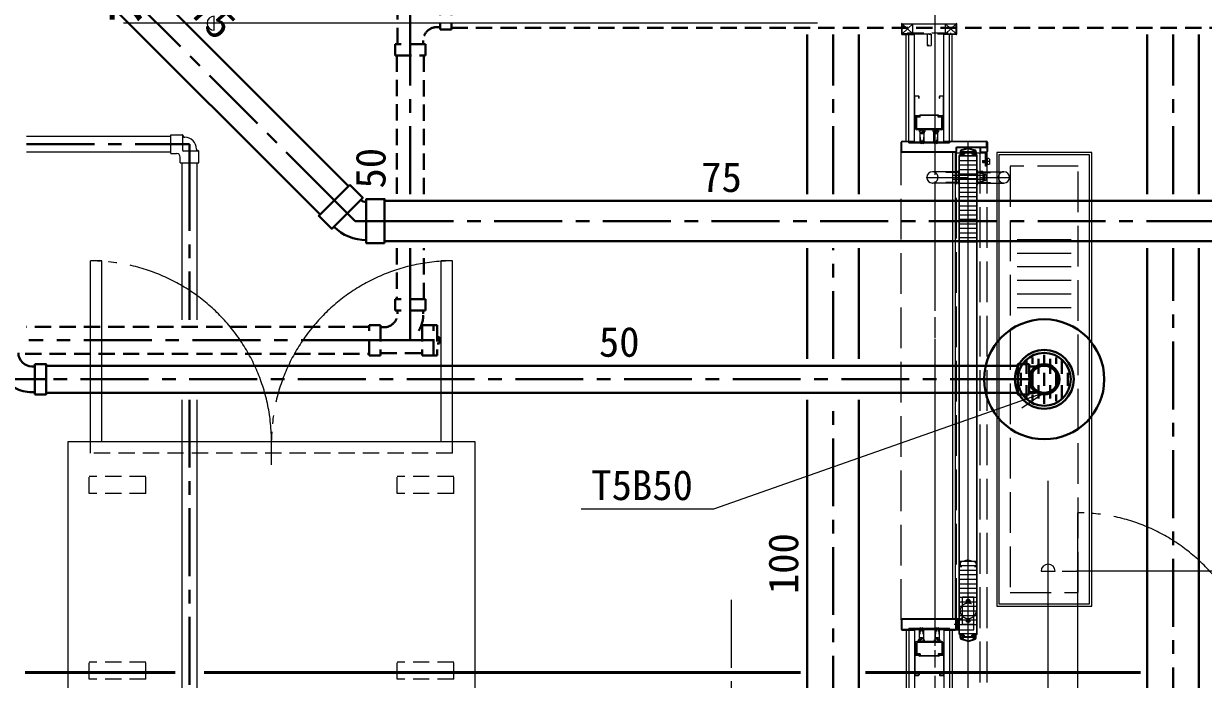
# Model space of a CAD drawing. Units: millimetres at full size, sheet at 1:30. Extents: x -16828 to 149130, y 47892 to 100313.
# Drawn here: x 13972 to 16578, y 60301 to 61750 of the extents above; entities that cross this region are included whole.
import ezdxf
from ezdxf.enums import TextEntityAlignment as Align

# ---------------------------------------------------------------- set-up
doc = ezdxf.new("R2010")
doc.units = ezdxf.units.MM
doc.header["$LTSCALE"] = 30
for name, pattern in [('CHAIN1', [8, 5, -1, 1, -1]), ('CHAIN2', [12, 9, -1, 1, -1]), ('DASHED1', [1.8, 1.2, -0.6]), ('DASHED3', [4, 3, -1]), ('DOUBLE_CHAIN1', [8.8, 5, -1, 0.6, -0.6, 0.6, -1]), ('LONG_DOUBLE_CHAIN', [21.8, 18, -1, 0.6, -0.6, 0.6, -1])]:
    doc.linetypes.add(name, pattern=pattern)
for name, color, linetype, lineweight in [('2-2_間仕切り芯', 7, 'DOUBLE_CHAIN1', 15), ('2-3_間仕切り', 7, 'Continuous', 15), ('2-A_建具', 7, 'Continuous', 15), ('2-B_金物', 7, 'Continuous', 15), ('3-0_AIHO08-壁芯', 7, 'CHAIN2', 15), ('3-5_AIHO31-厨房機器中心線', 7, 'CHAIN2', 15), ('3-6_AIHO33-厨房機器隠れ線', 7, 'DASHED1', 15), ('3-9_AIHO32-厨房機器補助線', 7, 'LONG_DOUBLE_CHAIN', 15), ('3-A_AIHO34-移動式板金', 7, 'Continuous', 15), ('3-B_AIHO37-移動式板金隠れ線', 7, 'DASHED1', 15), ('4-3_AIHO15-壁開口寸法・コメント', 7, 'Continuous', 15), ('9-6_無題7', 7, 'Continuous', 15), ('9-9_配管－汚水１：硬質塩ビ管（ＤＶ）', 2, 'Continuous', 30), ('9-A_配管－給水３：ＶＬＰ(ＶＤ)', 5, 'Continuous', 40), ('9-B_配管－給湯１２：ＨＴＬＰ（ＵＸ）', 3, 'Continuous', 20)]:
    doc.layers.add(name, color=color, linetype=linetype, lineweight=lineweight)
doc.styles.add('ＭＳ ゴシック', font='')
doc.styles.get('ＭＳ ゴシック').set_extended_font_data('MS Gothic')

# ---------------------------------------------------------------- blocks, each defined once
blk = doc.blocks.new('グループ部品-1')
at = {"layer": '4-3_AIHO15-壁開口寸法・コメント'}
for p, q in [((14393.19, 63536.49), (14393.19, 63505.24)), ((14393.19, 63489.61), (14393.19, 63458.36))]:
    blk.add_line(p, q, dxfattribs=at)
blk.add_arc((14393.19, 63520.86), 15.62, 270, 90, dxfattribs=at)
blk = doc.blocks.new('グループ部品-2')
at = {"layer": '4-3_AIHO15-壁開口寸法・コメント'}
for p, q in [((14393.19, 61782.11), (14393.19, 61813.36)), ((14393.19, 61735.24), (14393.19, 61766.49))]:
    blk.add_line(p, q, dxfattribs=at)
blk.add_arc((14393.19, 61750.86), 15.62, 90, 270, dxfattribs=at)
blk = doc.blocks.new('グループ部品-3')
at = {"layer": '4-3_AIHO15-壁開口寸法・コメント'}
for p, q in [((15725.96, 63520.86), (14193.19, 63520.86)), ((14393.19, 63458.36), (14393.19, 61813.36)), ((15725.96, 61750.86), (14193.19, 61750.86))]:
    blk.add_line(p, q, dxfattribs=at)
for name in ['グループ部品-1', 'グループ部品-2']:
    blk.add_blockref(name, (0, 0), dxfattribs=at)
at = {"layer": '4-3_AIHO15-壁開口寸法・コメント', "style": 'ＭＳ ゴシック', "width": 1.15}
blk.add_text('有効開口W1770×H1910', height=113.2, rotation=90, dxfattribs=at).set_placement((14306.35, 61747.83), align=Align.BOTTOM_LEFT)
blk = doc.blocks.new('グループ部品-5')
at = {"layer": '4-3_AIHO15-壁開口寸法・コメント'}
for p, q in [((16219.33, 60540.17), (16250.58, 60540.17)), ((16266.21, 60540.17), (16297.46, 60540.17))]:
    blk.add_line(p, q, dxfattribs=at)
blk.add_arc((16234.96, 60540.17), 15.62, 0, 180, dxfattribs=at)
blk = doc.blocks.new('グループ部品-6')
at = {"layer": '4-3_AIHO15-壁開口寸法・コメント'}
for p, q in [((16234.96, 59669.36), (16234.96, 60740.17)), ((21462.46, 60540.17), (16297.46, 60540.17))]:
    blk.add_line(p, q, dxfattribs=at)
blk.add_blockref('グループ部品-5', (0, 0), dxfattribs=at)

msp = doc.modelspace()

# ---------------------------------------------------------------- linework, layer by layer
at = {"layer": '2-2_間仕切り芯'}
for p, q in [((15984.96, 64749.43), (15984.96, 55245.89)), ((15534.96, 60477.31), (15534.96, 58179.34))]:
    msp.add_line(p, q, dxfattribs=at)
at = {"layer": '2-3_間仕切り'}
for p, q in [((15921.46, 61490.36), (15921.46, 61725.86)), ((15927.46, 61490.36), (15927.46, 61725.86)), ((15939.96, 61490.36), (15939.96, 61725.86)), ((16004.96, 61490.36), (16004.96, 61725.86)), ((16017.46, 61490.36), (16017.46, 61725.86)), ((16023.46, 61490.36), (16023.46, 61725.86)), ((15921.46, 60410.36), (15921.46, 59970.86)), ((15927.46, 60410.36), (15927.46, 59958.36)), ((15939.96, 60410.36), (15939.96, 59453.36)), ((16004.96, 60410.36), (16004.96, 59485.36)), ((16017.46, 60410.36), (16017.46, 59485.36)), ((16023.46, 60410.36), (16023.46, 59485.36))]:
    msp.add_line(p, q, dxfattribs=at)
at = {"layer": '2-A_建具'}
for p, q in [((15911.46, 61749.36), (15911.46, 61727.36)), ((15920.3, 61739.29), (15912.54, 61741.6)), ((15936.46, 61727.36), (15912.96, 61727.36)), ((15912.96, 61725.86), (15939.96, 61725.86)), ((15920.3, 61739.29), (15914.25, 61745.02)), ((15936.46, 61725.86), (15936.46, 61727.36)), ((15967.96, 61726.66), (15967.96, 61701.55)), ((15976.96, 61726.63), (15976.96, 61701.55)), ((16031.96, 61725.86), (16004.96, 61725.86)), ((16008.46, 61727.36), (16031.96, 61727.36)), ((16008.46, 61725.86), (16008.46, 61727.36)), ((16031.96, 61727.36), (16031.96, 61749.36)), ((16033.46, 61727.36), (16033.46, 61749.36)), ((15939.96, 61546.56), (15939.96, 61589.16)), ((15940.76, 61546.16), (15940.76, 61589.56)), ((15949.16, 61589.56), (15940.76, 61589.56)), ((15941.16, 61590.36), (15948.76, 61590.36)), ((15949.16, 61585.36), (15949.16, 61589.56)), ((15949.16, 61585.36), (15949.96, 61585.36)), ((15949.96, 61585.36), (15949.96, 61589.16)), ((15994.96, 61585.36), (15994.96, 61589.16)), ((15994.96, 61585.36), (15995.76, 61585.36)), ((16004.16, 61589.56), (15995.76, 61589.56)), ((15995.76, 61585.36), (15995.76, 61589.56)), ((15996.16, 61590.36), (16003.76, 61590.36)), ((16004.16, 61546.16), (16004.16, 61589.56)), ((16004.96, 61546.56), (16004.96, 61589.16)), ((15949.63, 61546.16), (15940.76, 61546.16)), ((15941.16, 61545.36), (15952.46, 61545.36)), ((15942.46, 61517.76), (15942.46, 61542.96)), ((15944.76, 61517.66), (15944.76, 61543.06)), ((15952.46, 61543.06), (15944.76, 61543.06)), ((15949.63, 61546.16), (15951.63, 61548.16)), ((15950.31, 61545.71), (15951.96, 61547.36)), ((15993.29, 61548.16), (15951.63, 61548.16)), ((15992.96, 61547.36), (15951.96, 61547.36)), ((15952.46, 61543.06), (15952.46, 61545.36)), ((15992.46, 61545.36), (16003.76, 61545.36)), ((15992.46, 61543.06), (15992.46, 61545.36)), ((16000.16, 61543.06), (15992.46, 61543.06)), ((15992.96, 61547.36), (15994.61, 61545.71)), ((15993.29, 61548.16), (15995.29, 61546.16)), ((16004.16, 61546.16), (15995.29, 61546.16)), ((16000.16, 61517.66), (16000.16, 61543.06)), ((16002.46, 61517.76), (16002.46, 61542.96)), ((16000.16, 61517.66), (15944.76, 61517.66)), ((16000.06, 61515.36), (15944.86, 61515.36)), ((15912.86, 61490.36), (15938.96, 61490.36)), ((15930.46, 61488.76), (15930.46, 61490.36)), ((15952.46, 61486.86), (15952.46, 61510.86)), ((15953.46, 61485.71), (15953.46, 61499.56)), ((15959.83, 61514.33), (15953.49, 61507.99)), ((15954.96, 61485.37), (15954.96, 61493.12)), ((15961.24, 61512.91), (15955.09, 61506.77)), ((15958.96, 61488.35), (15958.96, 61493.12)), ((15960.46, 61488.02), (15960.46, 61499.56)), ((15961.46, 61486.86), (15961.46, 61510.86)), ((15982.46, 61486.86), (15982.46, 61510.86)), ((15983.46, 61485.71), (15983.46, 61499.56)), ((15989.83, 61514.33), (15983.49, 61507.99)), ((15984.96, 61485.37), (15984.96, 61493.12)), ((15991.24, 61512.91), (15985.09, 61506.77)), ((15988.96, 61488.35), (15988.96, 61493.12)), ((15990.46, 61488.02), (15990.46, 61499.56)), ((15991.46, 61486.86), (15991.46, 61510.86)), ((16005.96, 61490.36), (16099.06, 61490.36)), ((16014.46, 61490.36), (16014.46, 61488.76)), ((16058.46, 60241.45), (16058.46, 61490.36)), ((15910.46, 61467.76), (15910.46, 61487.96)), ((15930.46, 61488.76), (15912.06, 61488.76)), ((15912.06, 61466.96), (15912.06, 61488.76)), ((16030.86, 61466.96), (15912.06, 61466.96)), ((16030.06, 61465.36), (15912.86, 61465.36)), ((15927.46, 61486.46), (15927.46, 61488.76)), ((16099.86, 61488.76), (16014.46, 61488.76)), ((16017.46, 61488.76), (16017.46, 61486.46)), ((16024.46, 60435.36), (16024.46, 61465.36)), ((16030.46, 60435.36), (16030.46, 61465.36)), ((16030.86, 61474.56), (16030.86, 61466.96)), ((16097.46, 61475.36), (16032.46, 61475.36)), ((16032.46, 61475.36), (16032.46, 61467.76)), ((16098.26, 61476.96), (16033.26, 61476.96)), ((16040.46, 61466.58), (16040.46, 61460.36)), ((16041.66, 61464.36), (16041.66, 61461.56)), ((16041.96, 61467.86), (16048.46, 61467.86)), ((16041.96, 61466.36), (16044.46, 61466.36)), ((16057.92, 61475.29), (16044.1, 61471.39)), ((16044.46, 61461.71), (16044.46, 61464.86)), ((16057.92, 61473.73), (16044.51, 61469.94)), ((16045.71, 61463.66), (16045.71, 61462.36)), ((16046.21, 61464.16), (16048.71, 61464.16)), ((16048.46, 61467.86), (16048.46, 61466.86)), ((16068.46, 61466.86), (16048.46, 61466.86)), ((16048.71, 61465.36), (16048.71, 61464.16)), ((16050.71, 61465.36), (16050.71, 61461.86)), ((16066.21, 61465.36), (16050.71, 61465.36)), ((16059, 61475.29), (16072.82, 61471.39)), ((16059, 61473.73), (16072.41, 61469.94)), ((16066.21, 61465.36), (16066.21, 61461.86)), ((16072.46, 61465.36), (16068.21, 61465.36)), ((16068.21, 61465.36), (16068.21, 61464.16)), ((16070.71, 61464.16), (16068.21, 61464.16)), ((16074.96, 61467.86), (16068.46, 61467.86)), ((16068.46, 61467.86), (16068.46, 61466.86)), ((16071.21, 61463.66), (16071.21, 61462.36)), ((16074.96, 61466.36), (16072.46, 61466.36)), ((16072.46, 61466.36), (16072.46, 61465.36)), ((16072.46, 61461.71), (16072.46, 61464.86)), ((16075.26, 61464.36), (16075.26, 61461.56)), ((16076.46, 61466.58), (16076.46, 61460.36)), ((16084.46, 61475.36), (16084.46, 61467.76)), ((16086.06, 61475.36), (16086.06, 61466.96)), ((16086.06, 61466.96), (16099.86, 61466.96)), ((16086.86, 61465.36), (16099.06, 61465.36)), ((16098.26, 61487.76), (16098.26, 61476.96)), ((16099.86, 61487.76), (16098.26, 61487.76)), ((16099.86, 61488.76), (16099.86, 61466.96)), ((16101.46, 61487.96), (16101.46, 61467.76)), ((16038.46, 60401.66), (16038.46, 61459.06)), ((16039.06, 61459.36), (16045.96, 61459.36)), ((16039.06, 60401.36), (16039.06, 61459.36)), ((16039.06, 61457.86), (16077.86, 61457.86)), ((16039.06, 61447.86), (16077.86, 61447.86)), ((16039.06, 61437.86), (16077.86, 61437.86)), ((16039.21, 61458.86), (16039.21, 61458.36)), ((16039.36, 61459.96), (16045.96, 61459.96)), ((16040.46, 61460.36), (16044.46, 61460.36)), ((16041.66, 61461.56), (16044.46, 61461.56)), ((16044.21, 61459.36), (16044.21, 61458.86)), ((16044.21, 61458.86), (16046.96, 61458.86)), ((16044.46, 61461.56), (16044.46, 61460.36)), ((16045.3, 61460.72), (16046.96, 61460.36)), ((16045.46, 61461.71), (16047.57, 61461.25)), ((16045.96, 61459.96), (16045.96, 61459.36)), ((16046.21, 61461.86), (16050.71, 61461.86)), ((16046.96, 61460.36), (16046.96, 61458.86)), ((16047.96, 61460.76), (16047.96, 61458.86)), ((16047.96, 61458.86), (16068.96, 61458.86)), ((16070.71, 61461.86), (16066.21, 61461.86)), ((16068.96, 61460.76), (16068.96, 61458.86)), ((16071.46, 61461.71), (16069.35, 61461.25)), ((16071.62, 61460.72), (16069.96, 61460.36)), ((16069.96, 61460.36), (16069.96, 61458.86)), ((16070.96, 61459.96), (16070.96, 61459.36)), ((16070.96, 61459.96), (16077.56, 61459.96)), ((16070.96, 61459.36), (16077.86, 61459.36)), ((16072.46, 61461.56), (16072.46, 61460.36)), ((16075.26, 61461.56), (16072.46, 61461.56)), ((16076.46, 61460.36), (16072.46, 61460.36)), ((16077.71, 61458.86), (16077.71, 61458.36)), ((16077.86, 60401.36), (16077.86, 61459.36)), ((16078.46, 60401.66), (16078.46, 61459.06)), ((16036.96, 61422.86), (15979.46, 61422.86)), ((16036.96, 61395.36), (16036.96, 61425.36)), ((16038.46, 61425.36), (16036.96, 61425.36)), ((16038.46, 61395.36), (16038.46, 61425.36)), ((16039.06, 61427.86), (16077.86, 61427.86)), ((16039.06, 61417.86), (16077.86, 61417.86)), ((16078.46, 61425.36), (16079.96, 61425.36)), ((16078.46, 61395.36), (16078.46, 61425.36)), ((16079.96, 61395.36), (16079.96, 61425.36)), ((16079.96, 61422.86), (16137.46, 61422.86)), ((16036.96, 61397.86), (15979.46, 61397.86)), ((16038.46, 61395.36), (16036.96, 61395.36)), ((16039.06, 61407.86), (16077.86, 61407.86)), ((16039.06, 61397.86), (16077.86, 61397.86)), ((16039.06, 61387.86), (16077.86, 61387.86)), ((16078.46, 61395.36), (16079.96, 61395.36)), ((16079.96, 61397.86), (16137.46, 61397.86)), ((16039.06, 61377.86), (16077.86, 61377.86)), ((16039.06, 61367.86), (16077.86, 61367.86)), ((16039.06, 61357.86), (16077.86, 61357.86)), ((16039.06, 61347.86), (16077.86, 61347.86)), ((16039.06, 61337.86), (16077.86, 61337.86)), ((16039.06, 61327.86), (16077.86, 61327.86)), ((16039.06, 61317.86), (16077.86, 61317.86)), ((16039.06, 61307.86), (16077.86, 61307.86)), ((16039.06, 61297.86), (16077.86, 61297.86)), ((16039.06, 61287.86), (16077.86, 61287.86)), ((16039.06, 61277.86), (16077.86, 61277.86)), ((16039.06, 61267.86), (16077.86, 61267.86)), ((16039.06, 60562.86), (16077.86, 60562.86)), ((16039.06, 60552.86), (16077.86, 60552.86)), ((16039.06, 60542.86), (16077.86, 60542.86)), ((16039.06, 60532.86), (16077.86, 60532.86)), ((16039.06, 60522.86), (16077.86, 60522.86)), ((16039.06, 60512.86), (16077.86, 60512.86)), ((16039.06, 60502.86), (16077.86, 60502.86)), ((16039.06, 60492.86), (16077.86, 60492.86)), ((16039.06, 60482.86), (16077.86, 60482.86)), ((16039.06, 60472.86), (16077.86, 60472.86)), ((16032.46, 60436.96), (16032.46, 60466.36)), ((16038.46, 60436.96), (16038.46, 60466.36)), ((16039.06, 60462.86), (16077.86, 60462.86)), ((16039.06, 60452.86), (16077.86, 60452.86)), ((16078.46, 60436.96), (16078.46, 60466.36)), ((15910.46, 60432.96), (15910.46, 60412.76)), ((16030.86, 60433.76), (15912.06, 60433.76)), ((15912.06, 60433.76), (15912.06, 60411.96)), ((16030.06, 60435.36), (15912.86, 60435.36)), ((16030.86, 60411.96), (16030.86, 60433.76)), ((16032.46, 60410.36), (16032.46, 60435.36)), ((16038.46, 60435.36), (16032.46, 60435.36)), ((16032.46, 60412.76), (16032.46, 60432.96)), ((16035.66, 60410.36), (16035.66, 60435.36)), ((16039.06, 60442.86), (16077.86, 60442.86)), ((16039.06, 60432.86), (16077.86, 60432.86)), ((16039.06, 60422.86), (16077.86, 60422.86)), ((15930.46, 60411.96), (15912.06, 60411.96)), ((15912.86, 60410.36), (15939.96, 60410.36)), ((15927.46, 60414.26), (15927.46, 60411.96)), ((15930.46, 60411.96), (15930.46, 60410.36)), ((15950.46, 60413.86), (15950.46, 60389.86)), ((15951.46, 60412.71), (15951.46, 60401.16)), ((15952.96, 60412.37), (15952.96, 60407.6)), ((15956.96, 60415.35), (15956.96, 60407.6)), ((15958.46, 60415.02), (15958.46, 60401.16)), ((15959.46, 60413.86), (15959.46, 60389.86)), ((15985.46, 60413.86), (15985.46, 60389.86)), ((15986.46, 60415.02), (15986.46, 60401.16)), ((15987.96, 60415.35), (15987.96, 60407.6)), ((15991.96, 60412.37), (15991.96, 60407.6)), ((15993.46, 60412.71), (15993.46, 60401.16)), ((15994.46, 60413.86), (15994.46, 60389.86)), ((16005.96, 60410.36), (16030.06, 60410.36)), ((16014.46, 60410.36), (16014.46, 60411.96)), ((16030.86, 60411.96), (16014.46, 60411.96)), ((16017.46, 60411.96), (16017.46, 60414.26)), ((16038.46, 60410.36), (16032.46, 60410.36)), ((16039.06, 60402.86), (16077.86, 60402.86)), ((16039.06, 60401.36), (16045.96, 60401.36)), ((16039.21, 60401.86), (16039.21, 60402.36)), ((16039.36, 60400.76), (16045.96, 60400.76)), ((16040.46, 60400.36), (16044.46, 60400.36)), ((16040.46, 60394.15), (16040.46, 60400.36)), ((16041.66, 60399.16), (16044.46, 60399.16)), ((16041.66, 60396.36), (16041.66, 60399.16)), ((16044.46, 60399.16), (16044.46, 60400.36)), ((16044.46, 60399.01), (16044.46, 60395.86)), ((16044.46, 60395.36), (16048.71, 60395.36)), ((16044.46, 60394.36), (16044.46, 60395.36)), ((16045.3, 60400), (16046.96, 60400.36)), ((16045.46, 60399.01), (16047.57, 60399.47)), ((16045.71, 60397.06), (16045.71, 60398.36)), ((16045.96, 60400.76), (16045.96, 60401.36)), ((16046.21, 60398.86), (16050.71, 60398.86)), ((16046.21, 60396.56), (16048.71, 60396.56)), ((16046.96, 60400.36), (16046.96, 60401.86)), ((16047.96, 60399.96), (16047.96, 60401.86)), ((16068.96, 60401.86), (16047.96, 60401.86)), ((16048.71, 60395.36), (16048.71, 60396.56)), ((16050.71, 60395.36), (16050.71, 60398.86)), ((16066.21, 60395.36), (16050.71, 60395.36)), ((16066.21, 60395.36), (16066.21, 60398.86)), ((16070.71, 60398.86), (16066.21, 60398.86)), ((16068.21, 60395.36), (16068.21, 60396.56)), ((16070.71, 60396.56), (16068.21, 60396.56)), ((16072.46, 60395.36), (16068.21, 60395.36)), ((16068.96, 60399.96), (16068.96, 60401.86)), ((16071.46, 60399.01), (16069.35, 60399.47)), ((16072.71, 60401.86), (16069.96, 60401.86)), ((16069.96, 60400.36), (16069.96, 60401.86)), ((16071.62, 60400), (16069.96, 60400.36)), ((16070.96, 60400.76), (16077.56, 60400.76)), ((16071.21, 60397.06), (16071.21, 60398.36)), ((16076.46, 60400.36), (16072.46, 60400.36)), ((16072.46, 60399.16), (16072.46, 60400.36)), ((16075.26, 60399.16), (16072.46, 60399.16)), ((16072.46, 60399.01), (16072.46, 60395.86)), ((16072.46, 60394.36), (16072.46, 60395.36)), ((16072.71, 60401.36), (16072.71, 60401.86)), ((16075.26, 60396.36), (16075.26, 60399.16)), ((16076.46, 60394.15), (16076.46, 60400.36)), ((16077.71, 60401.86), (16077.71, 60402.36)), ((15942.46, 60382.96), (15942.46, 60357.76)), ((15944.76, 60383.06), (15944.76, 60357.66)), ((16000.16, 60383.06), (15944.76, 60383.06)), ((16000.06, 60385.36), (15944.86, 60385.36)), ((15950.86, 60388), (15956.83, 60393.96)), ((15952.09, 60386.39), (15958.43, 60392.73)), ((15992.83, 60386.39), (15986.49, 60392.73)), ((15994.05, 60388), (15988.09, 60393.96)), ((16000.16, 60383.06), (16000.16, 60357.66)), ((16002.46, 60382.96), (16002.46, 60357.76)), ((16041.96, 60394.36), (16044.46, 60394.36)), ((16041.96, 60392.86), (16048.46, 60392.86)), ((16057.92, 60385.44), (16044.1, 60389.33)), ((16057.92, 60386.99), (16044.51, 60390.78)), ((16048.46, 60392.86), (16048.46, 60393.86)), ((16068.46, 60393.86), (16048.46, 60393.86)), ((16059, 60386.99), (16072.41, 60390.78)), ((16059, 60385.44), (16072.82, 60389.33)), ((16068.46, 60392.86), (16068.46, 60393.86)), ((16074.96, 60392.86), (16068.46, 60392.86)), ((16074.96, 60394.36), (16072.46, 60394.36)), ((15939.96, 60354.16), (15939.96, 60311.56)), ((15940.76, 60354.56), (15940.76, 60311.16)), ((15949.63, 60354.56), (15940.76, 60354.56)), ((15952.46, 60355.36), (15941.16, 60355.36)), ((15952.46, 60357.66), (15944.76, 60357.66)), ((15949.63, 60354.56), (15951.63, 60352.56)), ((15950.31, 60355.01), (15951.96, 60353.36)), ((15993.29, 60352.56), (15951.63, 60352.56)), ((15992.96, 60353.36), (15951.96, 60353.36)), ((15952.46, 60357.66), (15952.46, 60355.36)), ((15992.46, 60357.66), (15992.46, 60355.36)), ((16000.16, 60357.66), (15992.46, 60357.66)), ((16003.76, 60355.36), (15992.46, 60355.36)), ((15992.96, 60353.36), (15994.61, 60355.01)), ((15993.29, 60352.56), (15995.29, 60354.56)), ((16004.16, 60354.56), (15995.29, 60354.56)), ((16004.16, 60354.56), (16004.16, 60311.16)), ((16004.96, 60354.16), (16004.96, 60311.56)), ((15949.16, 60311.16), (15940.76, 60311.16)), ((15941.16, 60310.36), (15948.76, 60310.36)), ((15949.16, 60315.36), (15949.16, 60311.16)), ((15949.16, 60315.36), (15949.96, 60315.36)), ((15949.96, 60315.36), (15949.96, 60311.56)), ((15994.96, 60315.36), (15994.96, 60311.56)), ((15994.96, 60315.36), (15995.76, 60315.36)), ((15995.76, 60315.36), (15995.76, 60311.16)), ((16004.16, 60311.16), (15995.76, 60311.16)), ((15996.16, 60310.36), (16003.76, 60310.36))]:
    msp.add_line(p, q, dxfattribs=at)
at = {"layer": '2-A_建具', "linetype": 'DOUBLE_CHAIN1'}
for p, q in [((15936.46, 61727.36), (15912.96, 61749.36)), ((15912.96, 61727.36), (15936.46, 61749.36)), ((15936.46, 61727.36), (15936.46, 61749.36)), ((16008.46, 61727.36), (16008.46, 61749.36)), ((16031.96, 61727.36), (16008.46, 61749.36)), ((16008.46, 61727.36), (16031.96, 61749.36))]:
    msp.add_line(p, q, dxfattribs=at)
at = {"layer": '2-A_建具', "linetype": 'DASHED1'}
for p, q in [((15924.46, 61729.66), (15924.46, 61727.36)), ((15924.46, 61729.66), (16020.46, 61729.66)), ((15936.46, 61727.36), (16008.46, 61727.36)), ((16020.46, 61727.36), (16020.46, 61729.66))]:
    msp.add_line(p, q, dxfattribs=at)
at = {"layer": '2-A_建具', "linetype": 'DASHED3'}
for p, q in [((15910.46, 60432.96), (15910.46, 61467.76)), ((15927.46, 61488.76), (16017.46, 61488.76)), ((15927.46, 61486.46), (16017.46, 61486.46)), ((16032.46, 60435.36), (16032.46, 61467.76)), ((16032.46, 61464.86), (16099.46, 61464.86)), ((16084.46, 61464.86), (16084.46, 59485.36)), ((16095.86, 61465.36), (16085.26, 61465.36)), ((16085.26, 61463.76), (16085.26, 61465.36)), ((16098.26, 61435.36), (16098.26, 61462.96)), ((16099.46, 61464.86), (16099.46, 59485.36)), ((16090.26, 61446.96), (16090.66, 61447.36)), ((16105.26, 61445.36), (16090.26, 61445.36)), ((16090.66, 61447.36), (16099.46, 61447.36)), ((16090.66, 61443.36), (16099.46, 61443.36)), ((16100.26, 61450.36), (16099.46, 61450.36)), ((16100.26, 61440.36), (16099.46, 61440.36)), ((16100.26, 61451.36), (16100.76, 61451.86)), ((16100.26, 61451.36), (16100.26, 61439.36)), ((16100.26, 61439.36), (16100.76, 61438.86)), ((16104.26, 61451.86), (16100.76, 61451.86)), ((16104.26, 61438.86), (16100.76, 61438.86)), ((16104.26, 61451.86), (16105.26, 61450.86)), ((16105.26, 61439.86), (16104.26, 61438.86)), ((16105.26, 61450.86), (16105.26, 61439.86)), ((16036.96, 61421.36), (16009.09, 61421.36)), ((16091.46, 61414.36), (16024.75, 61414.36)), ((16079.96, 61421.36), (16107.82, 61421.36)), ((16079.96, 61420.86), (16090.46, 61420.86)), ((16091.46, 61422.66), (16084.46, 61422.66)), ((16084.46, 61422.66), (16086.46, 61420.66)), ((16086.46, 61420.66), (16086.46, 61418.28)), ((16087.96, 61418.28), (16087.96, 61423.46)), ((16091.46, 61422.66), (16089.46, 61420.66)), ((16089.46, 61420.66), (16089.46, 61418.28)), ((16091.46, 61422.66), (16091.46, 61422.86)), ((16091.46, 61400.86), (16091.46, 61419.86)), ((16091.46, 61417.36), (16095.12, 61417.36)), ((16093.46, 61417.36), (16093.46, 61403.36)), ((16098.26, 61435.36), (16096.66, 61435.36)), ((15965.96, 61410.36), (16150.96, 61410.36)), ((16036.96, 61399.36), (16009.09, 61399.36)), ((16024.75, 61406.36), (16091.46, 61406.36)), ((16079.96, 61399.86), (16090.46, 61399.86)), ((16079.96, 61399.36), (16107.82, 61399.36)), ((16084.46, 61398.06), (16086.46, 61400.06)), ((16091.46, 61398.06), (16084.46, 61398.06)), ((16086.46, 61400.06), (16086.46, 61402.44)), ((16087.96, 61397.26), (16087.96, 61402.44)), ((16089.46, 61400.06), (16089.46, 61402.44)), ((16091.46, 61398.06), (16089.46, 61400.06)), ((16091.46, 61403.36), (16095.12, 61403.36)), ((16091.46, 61398.06), (16091.46, 61397.86)), ((16040.46, 60556.58), (16040.46, 60550.36)), ((16058.18, 60565.36), (16044.1, 60561.39)), ((16058.18, 60565.36), (16058.74, 60565.36)), ((16058.74, 60565.36), (16072.82, 60561.39)), ((16076.46, 60556.58), (16076.46, 60550.36)), ((16044.46, 60550.36), (16040.46, 60550.36)), ((16076.46, 60550.36), (16072.46, 60550.36)), ((16045.96, 60422.86), (16045.96, 60482.86)), ((16070.96, 60482.86), (16045.96, 60482.86)), ((16063.46, 60475.36), (16053.46, 60475.36)), ((16058.46, 60425.36), (16058.46, 60480.26)), ((16070.96, 60411.36), (16070.96, 60482.86)), ((16039.96, 60422.86), (16027.46, 60422.86)), ((16032.46, 60425.11), (16033.66, 60425.11)), ((16035.66, 60427.11), (16033.66, 60425.11)), ((16033.66, 60425.11), (16033.66, 60420.61)), ((16040.96, 60435.36), (16038.46, 60435.36)), ((16070.96, 60422.86), (16045.96, 60422.86)), ((16053.46, 60430.36), (16063.46, 60430.36)), ((15927.46, 60414.26), (16017.46, 60414.26)), ((15927.46, 60411.96), (16017.46, 60411.96)), ((16032.46, 60420.61), (16033.66, 60420.61)), ((16035.66, 60418.61), (16033.66, 60420.61)), ((16069.96, 60410.36), (16038.46, 60410.36))]:
    msp.add_line(p, q, dxfattribs=at)
at = {"layer": '2-A_建具'}
for points in [[(15912.96, 61727.36), (15912.96, 61749.36), (16031.96, 61749.36)], [(16041.96, 61467.86), (16041.96, 61465.36), (16041.66, 61464.36)], [(16044.46, 61466.36), (16044.46, 61465.36), (16048.71, 61465.36)], [(16046.96, 61464.36), (16045.46, 61464.36), (16045.46, 61461.71)], [(16069.96, 61464.36), (16071.46, 61464.36), (16071.46, 61461.71)], [(16074.96, 61467.86), (16074.96, 61465.36), (16075.26, 61464.36)], [(16058.76, 61457.86), (16058.46, 61458.16), (16058.16, 61457.86)], [(16072.71, 61459.36), (16072.71, 61458.86), (16069.96, 61458.86)], [(16041.96, 60392.86), (16041.96, 60395.36), (16041.66, 60396.36)], [(16044.21, 60401.36), (16044.21, 60401.86), (16046.96, 60401.86)], [(16046.96, 60396.36), (16045.46, 60396.36), (16045.46, 60399.01)], [(16069.96, 60396.36), (16071.46, 60396.36), (16071.46, 60399.01)], [(16070.96, 60400.76), (16070.96, 60401.36), (16077.86, 60401.36)], [(16074.96, 60392.86), (16074.96, 60395.36), (16075.26, 60396.36)]]:
    msp.add_lwpolyline(points, dxfattribs=at)
at = {"layer": '2-A_建具', "linetype": 'DASHED3'}
for points in [[(16096.66, 61435.36), (16096.66, 61463.76), (16085.26, 61463.76)], [(16090.26, 61446.96), (16090.26, 61443.76), (16090.66, 61443.36)]]:
    msp.add_lwpolyline(points, dxfattribs=at)
at = {"layer": '2-A_建具'}
for centre in [(15956.96, 61510.86), (15986.96, 61510.86), (15954.96, 60389.86), (15989.96, 60389.86)]:
    msp.add_circle(centre, 4.5, dxfattribs=at)
at = {"layer": '2-A_建具', "linetype": 'DASHED3'}
for centre, radius in [((16058.46, 60475.36), 3.25), ((16058.46, 60475.36), 3), ((16058.46, 60475.36), 2.5), ((16058.46, 60452.86), 17.5), ((16058.46, 60430.36), 3.25), ((16058.46, 60430.36), 3), ((16058.46, 60430.36), 2.5)]:
    msp.add_circle(centre, radius, dxfattribs=at)
at = {"layer": '2-A_建具'}
for centre, radius, start, end in [((15912.96, 61749.36), 1.5, 90, 180), ((16031.96, 61749.36), 1.5, 0, 90), ((15912.96, 61727.36), 1.5, 180, 270), ((15970.22, 61723.36), 4, 56.44506, 124.46284), ((15974.73, 61730.01), 4, 235.04935, 303.69007), ((15974.66, 61723.36), 4, 54.89155, 123.41658), ((16031.96, 61727.36), 1.5, 270, 0), ((15970.22, 61698.3), 4, 60.95939, 125.11325), ((15970.19, 61704.87), 4, 235.4867, 304.56888), ((15974.73, 61704.87), 4, 230.15098, 303.91291), ((15941.16, 61589.16), 1.2, 90, 180), ((15948.76, 61589.16), 1.2, 0, 90), ((15996.16, 61589.16), 1.2, 90, 180), ((16003.76, 61589.16), 1.2, 0, 90), ((15941.16, 61546.56), 1.2, 180, 270), ((15944.86, 61542.96), 2.4, 90, 180), ((15949.46, 61546.56), 1.2, 270, 315), ((15995.46, 61546.56), 1.2, 225, 270), ((16000.06, 61542.96), 2.4, 0, 90), ((16003.76, 61546.56), 1.2, 270, 0), ((15944.86, 61517.76), 2.4, 180, 270), ((15953.5, 61514.79), 4.02, 171.82006, 255.0162), ((15960.42, 61514.79), 4.02, 284.9838, 8.17994), ((15983.5, 61514.79), 4.02, 171.82006, 255.0162), ((15990.42, 61514.79), 4.02, 284.9838, 8.17994), ((16000.06, 61517.76), 2.4, 270, 0), ((15912.86, 61487.96), 2.4, 90, 180), ((15952.46, 61488.76), 1, 0, 180), ((15954.26, 61488.76), 1, 0, 154.15807), ((15956.06, 61488.76), 1, 0, 154.15807), ((15957.86, 61488.76), 1, 0, 154.15807), ((15959.66, 61488.76), 1, 0, 154.15807), ((15961.46, 61488.76), 1, 0, 154.15807), ((15982.46, 61488.76), 1, 0, 180), ((15984.26, 61488.76), 1, 0, 154.15807), ((15986.06, 61488.76), 1, 0, 154.15807), ((15987.86, 61488.76), 1, 0, 154.15807), ((15989.66, 61488.76), 1, 0, 154.15807), ((15991.46, 61488.76), 1, 0, 154.15807), ((16099.06, 61487.96), 2.4, 0, 90), ((15912.86, 61467.76), 2.4, 180, 270), ((15954.71, 61487.8), 2.44, 202.61986, 337.38014), ((15959.21, 61485.92), 2.44, 22.61986, 157.38014), ((15959.21, 61487.8), 2.44, 202.61986, 337.38014), ((15984.71, 61487.8), 2.44, 202.61986, 337.38014), ((15989.21, 61485.92), 2.44, 22.61986, 157.38014), ((15989.21, 61487.8), 2.44, 202.61986, 337.38014), ((16030.06, 61467.76), 2.4, 270, 0), ((16033.26, 61474.56), 2.4, 90, 180), ((16045.46, 61466.58), 5, 105.75454, 180), ((16045.46, 61466.58), 3.5, 105.75454, 158.46771), ((16044.96, 61464.86), 0.5, 90, 180), ((16046.21, 61463.66), 0.5, 90, 180), ((16046.96, 61464.86), 0.5, 0, 90), ((16046.96, 61464.86), 0.5, 270, 0), ((16058.46, 61473.36), 2, 74.24546, 105.75454), ((16058.46, 61471.8), 2, 74.24546, 105.75454), ((16069.96, 61464.86), 0.5, 90, 180), ((16069.96, 61464.86), 0.5, 180, 270), ((16070.71, 61463.66), 0.5, 0, 90), ((16071.96, 61464.86), 0.5, 0, 90), ((16071.46, 61466.58), 3.5, 21.53229, 74.24546), ((16071.46, 61466.58), 5, 0, 74.24546), ((16086.86, 61467.76), 2.4, 180, 270), ((16097.46, 61477.76), 2.4, 270, 0), ((16099.06, 61467.76), 2.4, 270, 0), ((16039.36, 61459.06), 0.9, 90, 180), ((16039.71, 61458.86), 0.5, 89.99996, 180.00004), ((16039.71, 61458.36), 0.5, 179.99996, 270.00004), ((16045.46, 61461.71), 1, 180, 260.78101), ((16046.21, 61462.36), 0.5, 180, 270), ((16047.46, 61460.76), 0.5, 0, 77.66927), ((16069.46, 61460.76), 0.5, 102.33073, 180), ((16070.71, 61462.36), 0.5, 270, 0), ((16071.46, 61461.71), 1, 279.21899, 0), ((16077.21, 61458.86), 0.5, 359.99996, 90.00004), ((16077.21, 61458.36), 0.5, 269.99996, 0.00004), ((16077.56, 61459.06), 0.9, 0, 90), ((15979.46, 61410.36), 12.5, 90, 270), ((16137.46, 61410.36), 12.5, 270, 90), ((15912.86, 60432.96), 2.4, 90, 180), ((16030.06, 60432.96), 2.4, 0, 90), ((15912.86, 60412.76), 2.4, 180, 270), ((15950.46, 60411.96), 1, 180, 334.15807), ((15952.71, 60412.92), 2.44, 22.61986, 157.38014), ((15952.71, 60414.8), 2.44, 202.61986, 337.38014), ((15952.26, 60411.96), 1, 180, 334.15807), ((15954.06, 60411.96), 1, 180, 334.15807), ((15955.86, 60411.96), 1, 180, 334.15807), ((15957.21, 60412.92), 2.44, 22.61986, 157.38014), ((15957.66, 60411.96), 1, 180, 334.15807), ((15959.46, 60411.96), 1, 180, 0), ((15985.46, 60411.96), 1, 180, 0), ((15987.71, 60412.92), 2.44, 22.61986, 157.38014), ((15987.26, 60411.96), 1, 205.84193, 0), ((15989.06, 60411.96), 1, 205.84193, 0), ((15992.21, 60412.92), 2.44, 22.61986, 157.38014), ((15992.21, 60414.8), 2.44, 202.61986, 337.38014), ((15990.86, 60411.96), 1, 205.84193, 0), ((15992.66, 60411.96), 1, 205.84193, 0), ((15994.46, 60411.96), 1, 205.84193, 0), ((16030.06, 60412.76), 2.4, 270, 0), ((16039.36, 60401.66), 0.9, 180, 270), ((16039.71, 60402.36), 0.5, 89.99996, 180.00004), ((16039.71, 60401.86), 0.5, 179.99996, 270.00004), ((16045.46, 60399.01), 1, 99.21899, 180), ((16044.96, 60395.86), 0.5, 180, 270), ((16046.21, 60398.36), 0.5, 90, 180), ((16046.21, 60397.06), 0.5, 180, 270), ((16046.96, 60395.86), 0.5, 0, 90), ((16046.96, 60395.86), 0.5, 270, 0), ((16047.46, 60399.96), 0.5, 282.33073, 0), ((16069.46, 60399.96), 0.5, 180, 257.66927), ((16069.96, 60395.86), 0.5, 90, 180), ((16069.96, 60395.86), 0.5, 180, 270), ((16070.71, 60398.36), 0.5, 0, 90), ((16070.71, 60397.06), 0.5, 270, 0), ((16071.46, 60399.01), 1, 0, 80.78101), ((16071.96, 60395.86), 0.5, 270, 0), ((16077.21, 60402.36), 0.5, 359.99996, 90.00004), ((16077.21, 60401.86), 0.5, 269.99996, 0.00004), ((16077.56, 60401.66), 0.9, 270, 0), ((15944.86, 60382.96), 2.4, 90, 180), ((15951.5, 60385.93), 4.02, 104.9838, 188.17994), ((15958.42, 60385.93), 4.02, 351.82006, 75.0162), ((15986.5, 60385.93), 4.02, 104.9838, 188.17994), ((15993.42, 60385.93), 4.02, 351.82006, 75.0162), ((16000.06, 60382.96), 2.4, 0, 90), ((16045.46, 60394.15), 5, 180, 254.24546), ((16045.46, 60394.15), 3.5, 201.53229, 254.24546), ((16058.46, 60388.92), 2, 254.24546, 285.75454), ((16058.46, 60387.36), 2, 254.24546, 285.75454), ((16071.46, 60394.15), 3.5, 285.75454, 338.46771), ((16071.46, 60394.15), 5, 285.75454, 0), ((15941.16, 60354.16), 1.2, 90, 180), ((15944.86, 60357.76), 2.4, 180, 270), ((15949.46, 60354.16), 1.2, 45, 90), ((15995.46, 60354.16), 1.2, 90, 135), ((16000.06, 60357.76), 2.4, 270, 0), ((16003.76, 60354.16), 1.2, 0, 90), ((15941.16, 60311.56), 1.2, 180, 270), ((15948.76, 60311.56), 1.2, 270, 0), ((15996.16, 60311.56), 1.2, 180, 270), ((16003.76, 60311.56), 1.2, 270, 0)]:
    msp.add_arc(centre, radius, start, end, dxfattribs=at)
at = {"layer": '2-A_建具', "linetype": 'DASHED3'}
for centre, radius, start, end in [((16095.86, 61462.96), 2.4, 0, 90), ((15979.46, 61410.36), 12.5, 270, 90), ((16087.96, 61412.95), 10.51, 70.54484, 109.45516), ((16090.46, 61419.86), 1, 0, 90), ((16095.12, 61414.36), 3, 15.46601, 90), ((16080.66, 61410.36), 18, 344.53399, 15.46601), ((16137.46, 61410.36), 12.5, 90, 270), ((16087.96, 61407.77), 10.51, 250.54484, 289.45516), ((16090.46, 61400.86), 1, 270, 0), ((16095.12, 61406.36), 3, 270, 344.53399), ((16045.46, 60556.58), 5, 105.75454, 180), ((16071.46, 60556.58), 5, 0, 74.24546), ((16046.96, 60481.86), 1, 90, 180), ((16069.96, 60481.86), 1, 0, 90), ((16040.96, 60440.36), 5, 270, 0), ((16069.96, 60411.36), 1, 270, 0)]:
    msp.add_arc(centre, radius, start, end, dxfattribs=at)
at = {"layer": '2-B_金物'}
for p, q in [((16331.46, 61465.36), (16121.46, 61465.36)), ((16121.46, 61465.36), (16121.46, 60463.36)), ((16331.46, 60463.36), (16331.46, 61465.36)), ((16326.46, 61460.36), (16126.46, 61460.36)), ((16126.46, 61460.36), (16126.46, 60468.36)), ((16326.46, 60468.36), (16326.46, 61460.36)), ((16285.9, 61272.56), (16167.02, 61272.56)), ((16285.9, 61242.56), (16167.02, 61242.56)), ((16285.9, 61212.56), (16167.02, 61212.56)), ((16285.9, 61182.56), (16167.02, 61182.56)), ((16285.9, 61152.56), (16167.02, 61152.56)), ((16285.9, 61122.56), (16167.02, 61122.56)), ((16121.46, 60463.36), (16331.46, 60463.36)), ((16126.46, 60468.36), (16326.46, 60468.36))]:
    msp.add_line(p, q, dxfattribs=at)
at = {"layer": '2-B_金物', "linetype": 'DASHED3'}
for p, q in [((16301.46, 61435.36), (16151.46, 61435.36)), ((16151.46, 61435.36), (16151.46, 60493.36)), ((16301.46, 60493.36), (16301.46, 61435.36)), ((16151.46, 60493.36), (16301.46, 60493.36))]:
    msp.add_line(p, q, dxfattribs=at)
at = {"layer": '3-0_AIHO08-壁芯'}
msp.add_line((15984.96, 63545.86), (15984.96, 55895.86), dxfattribs=at)
at = {"layer": '3-5_AIHO31-厨房機器中心線'}
msp.add_line((14519.96, 60775.05), (14519.96, 60847.99), dxfattribs=at)
at = {"layer": '3-6_AIHO33-厨房機器隠れ線'}
for p, q in [((14119.96, 60800.86), (14119.96, 60825.86)), ((14919.96, 60800.86), (14919.96, 60825.86)), ((14919.96, 60800.86), (14119.96, 60800.86))]:
    msp.add_line(p, q, dxfattribs=at)
at = {"layer": '3-9_AIHO32-厨房機器補助線'}
for p, q in [((14119.96, 60825.86), (14119.96, 61225.86)), ((14144.96, 61225.86), (14119.96, 61225.86)), ((14144.96, 60825.86), (14144.96, 61225.86)), ((14894.96, 60825.86), (14894.96, 61225.86)), ((14919.96, 61225.86), (14894.96, 61225.86)), ((14919.96, 60825.86), (14919.96, 61225.86)), ((14144.96, 60825.86), (14119.96, 60825.86)), ((14919.96, 60825.86), (14894.96, 60825.86)), ((16299.96, 60669.36), (16299.96, 60274.36))]:
    msp.add_line(p, q, dxfattribs=at)
for centre, radius, start, end in [((14119.96, 60825.86), 400, 0, 90), ((14919.96, 60825.86), 400, 90, 180), ((16299.96, 60274.36), 395, 0, 90)]:
    msp.add_arc(centre, radius, start, end, dxfattribs=at)
at = {"layer": '3-A_AIHO34-移動式板金'}
msp.add_lwpolyline([(14969.96, 60825.86), (14069.96, 60825.86), (14069.96, 60225.86), (14969.96, 60225.86)], close=True, dxfattribs=at)
at = {"layer": '3-B_AIHO37-移動式板金隠れ線'}
for p, q in [((14242.46, 60749.86), (14117.46, 60749.86)), ((14117.46, 60711.86), (14117.46, 60749.86)), ((14242.46, 60711.86), (14242.46, 60749.86)), ((14922.46, 60749.86), (14797.46, 60749.86)), ((14797.46, 60711.86), (14797.46, 60749.86)), ((14922.46, 60711.86), (14922.46, 60749.86)), ((14242.46, 60711.86), (14117.46, 60711.86)), ((14922.46, 60711.86), (14797.46, 60711.86)), ((14242.46, 60339.86), (14117.46, 60339.86)), ((14117.46, 60301.86), (14117.46, 60339.86)), ((14242.46, 60301.86), (14242.46, 60339.86)), ((14922.46, 60339.86), (14797.46, 60339.86)), ((14797.46, 60301.86), (14797.46, 60339.86)), ((14922.46, 60301.86), (14922.46, 60339.86)), ((14242.46, 60301.86), (14117.46, 60301.86)), ((14922.46, 60301.86), (14797.46, 60301.86))]:
    msp.add_line(p, q, dxfattribs=at)
at = {"layer": '9-6_無題7', "color": 2, "lineweight": 30}
for p, q in [((16187.46, 61005.94), (16187.46, 60976.69)), ((16200.46, 60998.24), (16200.46, 61012.88)), ((16213.46, 61009.49), (16213.46, 60976.69)), ((16213.46, 60999.36), (16213.46, 61003.09)), ((16226.46, 60998.24), (16226.46, 61018.24)), ((16239.46, 61009.49), (16239.46, 60976.69)), ((16239.46, 60999.36), (16239.46, 61003.09)), ((16252.46, 60998.24), (16252.46, 61012.88)), ((16265.46, 61005.94), (16265.46, 60976.69)), ((16174.46, 60978.99), (16174.46, 60949.74)), ((16200.46, 60978.99), (16200.46, 60949.74)), ((16226.46, 60978.99), (16226.46, 60949.74)), ((16252.46, 60978.99), (16252.46, 60949.74)), ((16278.46, 60978.99), (16278.46, 60949.74)), ((16187.46, 60951.05), (16187.46, 60921.8)), ((16213.46, 60951.05), (16213.46, 60921.8)), ((16239.46, 60951.05), (16239.46, 60921.8)), ((16265.46, 60951.05), (16265.46, 60921.8)), ((16200.46, 60930.49), (16200.46, 60915.84)), ((16213.46, 60929.36), (16213.46, 60925.63)), ((16226.46, 60930.49), (16226.46, 60910.49)), ((16239.46, 60929.36), (16239.46, 60925.63)), ((16252.46, 60930.49), (16252.46, 60915.84))]:
    msp.add_line(p, q, dxfattribs=at)
at = {"layer": '9-6_無題7'}
for p, q in [((16226.46, 60934.36), (15496.22, 60677.76)), ((16226.46, 60934.36), (16166.63, 60929.8)), ((16226.46, 60934.36), (16176.93, 60900.5)), ((15496.22, 60677.76), (15203.72, 60677.76))]:
    msp.add_line(p, q, dxfattribs=at)
at = {"layer": '9-6_無題7', "color": 2, "linetype": 'DASHED1', "lineweight": 30}
msp.add_lwpolyline([(14877.55, 61017.11), (14877.55, 61084.11), (14885.55, 61084.11), (14885.55, 61017.11)], close=True, dxfattribs=at)
msp.add_lwpolyline([(14885.55, 61057.61), (14891.05, 61057.61), (14891.05, 61043.61), (14885.55, 61043.61)], dxfattribs=at)
at = {"layer": '9-6_無題7', "color": 2, "lineweight": 30}
for radius in [132.5, 65, 58.5]:
    msp.add_circle((16226.46, 60964.36), radius, dxfattribs=at)
at = {"layer": '9-9_配管－汚水１：硬質塩ビ管（ＤＶ）'}
for p, q in [((14690.11, 61391.21), (14060.13, 62021.19)), ((13997.2, 61958.26), (14627.18, 61328.27)), ((15702.96, 61725.86), (15702.96, 61373.28)), ((15816.96, 61373.28), (15816.96, 61725.86)), ((16453.95, 61725.86), (16453.95, 61373.28)), ((16567.95, 61373.28), (16567.95, 61725.86)), ((17321.96, 61358.28), (14769.61, 61358.28)), ((14769.61, 61269.28), (17321.96, 61269.28)), ((15702.96, 61254.28), (15702.96, 61009.36)), ((15816.96, 61009.36), (15816.96, 61254.28)), ((16453.95, 61254.28), (16453.95, 59697.86)), ((16567.95, 59697.86), (16567.95, 61254.28)), ((13997.04, 60930.86), (13997.04, 60997.86)), ((16168.46, 60994.36), (14022.04, 60994.36)), ((16193.46, 60997.86), (16193.46, 60970.13)), ((13990.86, 60992.88), (13997.04, 60992.88)), ((16193.46, 60992.86), (16208.85, 60992.86)), ((16193.46, 60930.86), (16193.46, 60958.59)), ((13990.76, 60935.69), (13997.04, 60935.69)), ((14022.04, 60934.36), (16168.46, 60934.36)), ((15702.96, 60919.36), (15702.96, 59963.86)), ((15816.96, 59963.86), (15816.96, 60919.36)), ((16193.46, 60930.86), (16168.46, 60930.86)), ((16193.46, 60935.86), (16208.85, 60935.86))]:
    msp.add_line(p, q, dxfattribs=at)
at = {"layer": '9-9_配管－汚水１：硬質塩ビ管（ＤＶ）', "linetype": 'CHAIN1'}
for p, q in [((14658.65, 61359.74), (14028.66, 61989.72)), ((14826.55, 61679.86), (14826.55, 61770.86)), ((15759.96, 61373.28), (15759.96, 61725.86)), ((16510.95, 61373.28), (16510.95, 61725.86)), ((14826.55, 61373.28), (14826.55, 61679.86)), ((14658.65, 61359.74), (14704.61, 61313.78)), ((14769.61, 61313.78), (14704.61, 61313.78)), ((17321.96, 61313.78), (14769.61, 61313.78)), ((14826.55, 61141.61), (14826.55, 61254.28)), ((15759.96, 61009.36), (15759.96, 61254.28)), ((16510.95, 59697.86), (16510.95, 61254.28)), ((14826.55, 61141.61), (14826.55, 61050.61)), ((14735.55, 61050.61), (13984.04, 61050.61)), ((14735.55, 61050.61), (14826.55, 61050.61)), ((14877.55, 61050.61), (14826.55, 61050.61)), ((14022.04, 60964.36), (13907.04, 60964.36)), ((16168.46, 60964.36), (14022.04, 60964.36)), ((16168.46, 60964.36), (16196.46, 60964.36)), ((15759.96, 59963.86), (15759.96, 60919.36))]:
    msp.add_line(p, q, dxfattribs=at)
at = {"layer": '9-9_配管－汚水１：硬質塩ビ管（ＤＶ）', "linetype": 'DASHED1'}
for p, q in [((14892.55, 61804.36), (14892.55, 61737.36)), ((14797.95, 61704.86), (14797.95, 61796.86)), ((14885.07, 61742.34), (14892.55, 61742.34)), ((14917.55, 61740.86), (18987.96, 61740.86)), ((14855.15, 61712.42), (14855.15, 61704.86)), ((14796.55, 61679.86), (14796.55, 61373.28)), ((14856.55, 61373.28), (14856.55, 61679.86)), ((14796.55, 61254.28), (14796.55, 61141.61)), ((14856.55, 61141.61), (14856.55, 61254.28)), ((14860.05, 61116.61), (14793.05, 61116.61)), ((14798.03, 61109.13), (14798.03, 61116.61)), ((14855.23, 61109.02), (14855.23, 61116.61)), ((14735.55, 61080.61), (13979.04, 61080.61)), ((14768.11, 61079.21), (14760.55, 61079.21)), ((14852.55, 61079.21), (14848.91, 61079.21)), ((13976.02, 61020.61), (14735.55, 61020.61)), ((14760.55, 61022.01), (14852.55, 61022.01))]:
    msp.add_line(p, q, dxfattribs=at)
for points in [[(14892.55, 61804.36), (14917.55, 61804.36), (14917.55, 61737.36), (14892.55, 61737.36)], [(14860.05, 61116.61), (14860.05, 61141.61), (14793.05, 61141.61), (14793.05, 61116.61)]]:
    msp.add_lwpolyline(points, dxfattribs=at)
for points in [[(14793.05, 61679.86), (14860.05, 61679.86), (14860.05, 61704.86), (14793.05, 61704.86)], [(14735.55, 61017.11), (14735.55, 61084.11), (14760.55, 61084.11), (14760.55, 61017.11)], [(14877.55, 61017.11), (14877.55, 61084.11), (14852.55, 61084.11), (14852.55, 61017.11)]]:
    msp.add_lwpolyline(points, close=True, dxfattribs=at)
at = {"layer": '9-9_配管－汚水１：硬質塩ビ管（ＤＶ）'}
for points in [[(14692.94, 61394.03), (14721.58, 61365.4), (14652.99, 61296.81), (14624.35, 61325.45)], [(14769.61, 61265.28), (14729.11, 61265.28), (14729.11, 61362.28), (14769.61, 61362.28)]]:
    msp.add_lwpolyline(points, close=True, dxfattribs=at)
for points in [[(13997.04, 60930.86), (14022.04, 60930.86), (14022.04, 60997.86), (13997.04, 60997.86)], [(16168.46, 60930.86), (16168.46, 60997.86), (16193.46, 60997.86)]]:
    msp.add_lwpolyline(points, dxfattribs=at)
msp.add_circle((16226.46, 60964.36), 30, dxfattribs=at)
at = {"layer": '9-9_配管－汚水１：硬質塩ビ管（ＤＶ）', "linetype": 'DASHED1'}
for centre, radius, start, end in [((14885.07, 61712.42), 29.92, 90, 180), ((14768.11, 61109.13), 29.92, 270, 0), ((14780.43, 61109.02), 74.8, 330, 0)]:
    msp.add_arc(centre, radius, start, end, dxfattribs=at)
at = {"layer": '9-9_配管－汚水１：硬質塩ビ管（ＤＶ）'}
for centre, radius, start, end in [((14729.61, 61374.13), 18.36, 225, 270), ((14729.61, 61374.13), 102.36, 225, 270), ((13990.86, 61022.8), 29.92, 180, 270), ((16226.46, 60964.36), 33.5, 90, 270), ((16226.46, 60964.36), 33.5, 0, 90), ((13990.76, 61010.49), 74.8, 240, 270), ((16226.46, 60964.36), 33.5, 270, 0)]:
    msp.add_arc(centre, radius, start, end, dxfattribs=at)
at = {"layer": '9-A_配管－給水３：ＶＬＰ(ＶＤ)'}
for p, q in [((14306.98, 60316.49), (13975.94, 60316.49)), ((15687.96, 60316.49), (14370.98, 60316.49)), ((16438.95, 60316.49), (15831.96, 60316.49))]:
    msp.add_line(p, q, dxfattribs=at)
at = {"layer": '9-B_配管－給湯１２：ＨＴＬＰ（ＵＸ）'}
for p, q in [((14297.48, 61500.77), (13979.04, 61500.77)), ((14297.48, 61504.47), (14322.59, 61504.47)), ((14297.48, 61463.07), (14297.48, 61504.47)), ((14323.35, 61504.27), (14323.35, 61470.15)), ((14323.9, 61503.7), (14325.9, 61500.1)), ((14327.65, 61499.07), (14328.28, 61499.07)), ((13979.04, 61466.77), (14297.48, 61466.77)), ((14297.48, 61463.07), (14310.48, 61463.07)), ((14359.47, 61468.15), (14325.35, 61468.15)), ((14354.28, 61472.45), (14354.28, 61473.07)), ((14358.9, 61468.7), (14355.3, 61470.7)), ((14359.68, 61442.27), (14359.68, 61467.39)), ((14318.28, 61442.27), (14318.28, 61455.27)), ((14318.28, 61442.27), (14359.68, 61442.27)), ((14321.98, 61442.27), (14321.98, 61095.61)), ((14355.98, 61095.61), (14355.98, 61442.27)), ((14321.98, 60919.36), (14321.98, 59432.71)), ((14355.98, 59439.86), (14355.98, 60919.36))]:
    msp.add_line(p, q, dxfattribs=at)
at = {"layer": '9-B_配管－給湯１２：ＨＴＬＰ（ＵＸ）', "color": 2, "linetype": 'CHAIN1', "lineweight": 30}
for p, q in [((13979.04, 61483.77), (14297.48, 61483.77)), ((14297.48, 61483.77), (14338.98, 61483.77)), ((14338.98, 61442.27), (14338.98, 61483.77)), ((14338.98, 61442.27), (14338.98, 61095.61)), ((14338.98, 60919.36), (14338.98, 59439.86))]:
    msp.add_line(p, q, dxfattribs=at)
at = {"layer": '9-B_配管－給湯１２：ＨＴＬＰ（ＵＸ）'}
for centre, radius, start, end in [((14322.59, 61502.97), 1.5, 29.0546, 90), ((14327.65, 61501.07), 2, 209.0546, 270), ((14328.28, 61473.07), 26, 0, 90), ((14310.48, 61455.27), 7.8, 0, 90), ((14325.35, 61470.15), 2, 180, 270), ((14356.28, 61472.45), 2, 180, 240.9454), ((14358.18, 61467.39), 1.5, 0, 60.9454)]:
    msp.add_arc(centre, radius, start, end, dxfattribs=at)

# ---------------------------------------------------------------- block references
at = {"layer": '4-3_AIHO15-壁開口寸法・コメント'}
for name in ['グループ部品-3', 'グループ部品-6']:
    msp.add_blockref(name, (0, 0), dxfattribs=at)

# ---------------------------------------------------------------- texts
at = {"layer": '9-6_無題7', "style": 'ＭＳ ゴシック'}
msp.add_text('T5B50', height=65.98, dxfattribs=at).set_placement((15226.22, 60677.76), align=Align.BOTTOM_LEFT)
at = {"layer": '9-9_配管－汚水１：硬質塩ビ管（ＤＶ）', "color": 7, "style": 'ＭＳ ゴシック'}
for s, rotation, p in [('75', 315, (14322.45, 61758.87)), ('50', 90, (14791.55, 61385.74)), ('100', 90, (15702.96, 60489.82))]:
    msp.add_text(s, height=65.98, rotation=rotation, dxfattribs=at).set_placement(p, align=Align.BOTTOM_LEFT)
for s, p in [('75', (15468.83, 61358.28)), ('50', (15242.96, 60994.36))]:
    msp.add_text(s, height=65.98, dxfattribs=at).set_placement(p, align=Align.BOTTOM_LEFT)

doc.saveas('drawing.dxf')
